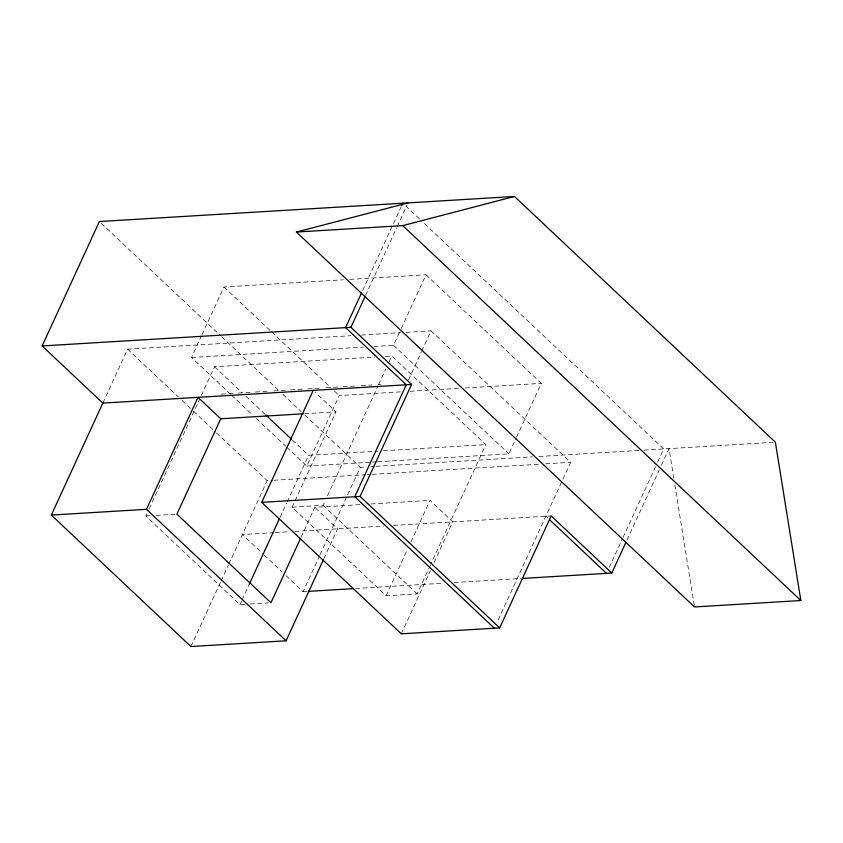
<?xml version="1.0" encoding="UTF-8"?>
<svg xmlns="http://www.w3.org/2000/svg" width="843" height="843" viewBox="0 0 843 843"><rect width="100%" height="100%" fill="white"/><g stroke="black" fill="none" stroke-linecap="round" stroke-linejoin="round"><path stroke-width="0.63" stroke-dasharray="4.21 3.16" d="M102.825 403.091L127.63 349.181L350.93 335.693M230.582 394.282L191.519 357.485L201.403 335.978M201.962 334.787L223.943 286.989L343.333 279.781M245.092 604.305L239.928 604.61L145.871 516.032L148.621 510.057M149.169 508.866L199.159 400.183M201.361 395.399L214.543 366.737L374.714 357.063M190.918 646.528L220.56 582.091M221.108 580.901L228.242 565.379M228.79 564.188L267.21 480.647L272.468 480.331M362.638 290.54L401.152 206.798M365.556 295.45L396.663 227.81M397.211 226.619L407.032 205.26M239.928 604.61L241.572 601.027M242.12 599.837L249.265 584.304M280.024 517.423L286.62 503.092M287.168 501.901L308.591 455.315L378.18 451.11M286.799 447.222L306.799 466.063L339.234 395.567L400.899 391.847M430.351 565.242L417.169 593.904L386.147 595.78L292.099 507.201L335.967 411.816L315.103 392.174M301.099 537.16L314.808 507.36L360.635 504.588M373.892 346.473L393.565 345.282L400.71 329.75M401.257 328.559L426 274.786L541.28 383.365L516.548 437.138M292.099 507.201L323.111 505.326L325.314 500.552M327.505 495.779L378.043 385.894M378.591 384.703L385.736 369.171M389.034 362.005L391.784 356.031L485.831 444.609L430.899 564.051M286.009 575.621L303.069 591.681L319.571 555.79M320.129 554.599L347.084 495.979M347.632 494.788L360.288 467.275L365.546 466.948M323.902 558.593L337.6 528.814L314.808 507.36M408.549 379.793L421.352 351.952M421.732 351.141L431.058 330.856L570.648 462.322L497.096 622.25M386.147 595.78L407.538 549.278M410.826 542.133L430.014 500.394L452.807 521.859L434.177 562.355M401.3 633.831L430.341 570.69M377.653 461.785L508.856 453.861L516 438.328M609.257 567.381L622.461 538.666M623.009 537.465L655.475 466.885M657.677 462.101L663.726 448.95L422.88 222.109M627.013 539.994L659.215 469.983M661.397 465.241L669.047 448.624L673.842 478.476M349.898 279.381L426 274.786M361.436 335.061L400.846 332.679M406.105 332.363L431.058 330.856M191.519 357.485L363.396 347.105M385.219 356.431L391.784 356.031M221.446 394.081L233.216 393.375M238.443 393.059L250.213 392.343M255.45 392.027L267.21 391.321M273.754 390.92L285.514 390.214M290.751 389.898L302.511 389.192M307.748 388.876L320.825 388.086M326.051 387.769L337.822 387.053M343.048 386.737L354.819 386.031M361.352 385.63L371.816 384.998M378.349 384.608L380.962 384.45M410.077 391.289L459.941 388.275M465.188 387.959L541.28 383.365M304.544 413.713L335.967 411.816M383.428 450.794L485.831 444.609M306.799 466.063L371.099 462.185M372.406 462.101L376.347 461.869M370.804 466.632L374.745 466.4M376.052 466.316L532.365 456.874M538.94 456.484L638.762 450.457M644.02 450.13L775.381 442.206M273.785 480.257L365.736 474.704M367.042 474.62L370.983 474.388M372.3 474.303L539.12 464.23M545.695 463.829L570.648 462.322M145.871 516.032L151.045 515.716M156.208 515.41L176.893 514.156M371.11 503.956L430.014 500.394M273.943 532.66L242.415 534.557L263.269 554.199M275.261 532.576L289.707 531.701M294.966 531.385L383.417 526.043M393.481 525.442L551.174 515.916M303.069 591.681L307.01 591.449M355.609 588.509L443.618 583.198M454.124 582.555L521.122 578.509M250.266 603.988L268.359 602.893M405.673 205.913L421.921 221.214M393.565 345.282L508.856 453.861M545.853 516.232L547.75 518.024M223.943 286.989L270.624 330.962M271.583 331.857L330.656 387.495M334.471 391.078L339.234 395.567M101.286 223.332L220.75 335.851M221.709 336.747L279.054 390.762M282.879 394.355L301.035 411.458M304.86 415.062L360.288 467.275M214.543 366.737L242.089 392.69M245.893 396.263L264.892 414.155M292.447 440.109L308.591 455.315M231.53 395.177L252.5 414.914M256.304 418.507L285.84 446.326M323.111 505.326L417.169 593.904M127.63 349.181L178.294 396.905M182.12 400.509L192.636 410.415M193.595 411.31L215.587 432.027M216.546 432.923L267.21 480.647M264.217 555.094L282.215 572.049M674.885 484.967L694.506 606.96"/><path stroke-width="1.26" d="M313.217 390.393L261.709 502.365L360.077 496.422L411.584 384.45L102.825 403.091L42.15 345.946L99.369 221.54L514.472 196.472L775.381 442.206L800.85 600.532L694.506 606.96L296.43 232.046L408.128 202.889M323.354 559.784L286.093 640.785L190.918 646.528L51.328 515.062L102.92 402.891M51.328 515.062L146.503 509.32L198.01 397.348L220.761 418.781L303.238 413.797M220.761 418.781L176.893 514.156L270.94 602.734L300.551 538.35M361.542 292.932L345.588 327.621L406.263 384.766M401.711 205.608L402.806 203.216M42.15 345.946L350.899 327.305L365.008 296.631M249.265 584.304L279.476 518.614M406.358 384.566L354.766 496.738L494.356 628.204M261.709 502.365L401.3 633.831L499.667 627.887L551.174 515.916L611.818 573.04L625.928 542.365M296.43 232.046L402.764 225.618L514.472 196.472M308.327 591.365L352.985 588.667M522.439 578.435L611.818 573.04M402.764 225.618L800.85 600.532M350.899 327.305L411.584 384.45M549.647 519.804L606.507 573.356M360.077 496.422L499.667 627.887M265.84 415.051L291.488 439.214M146.503 509.32L286.093 640.785"/></g></svg>
